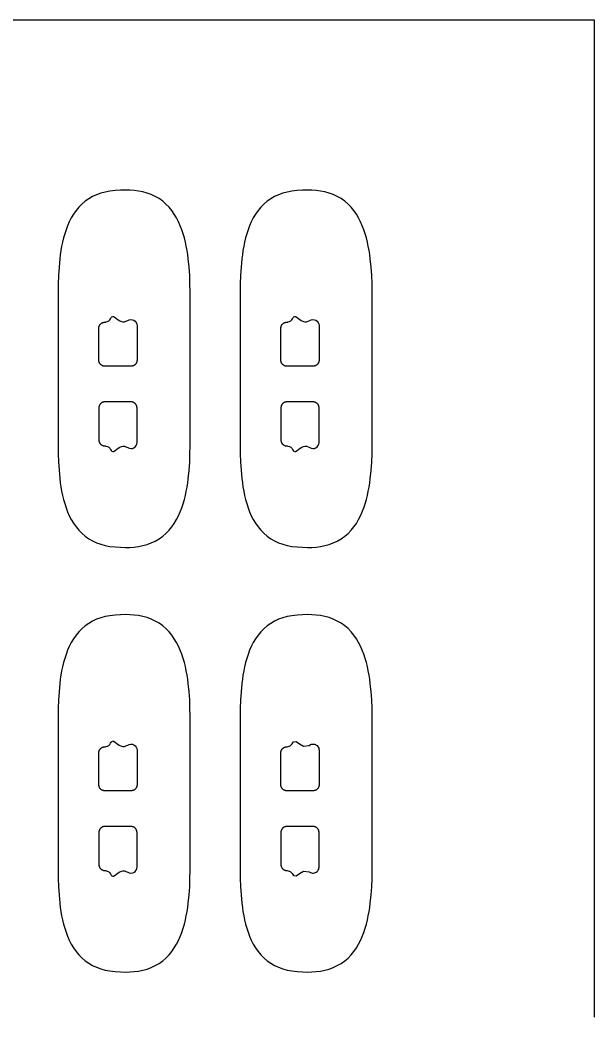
# Model space of a CAD drawing. Header units: millimetres. Extents: x -106 to 105, y 0 to 164.
# Drawn here: x -55.5 to -8.2, y 82.2 to 164.4 of the extents above; entities that cross this region are included whole.
import ezdxf

# ---------------------------------------------------------------- set-up
doc = ezdxf.new("R2010")
doc.units = ezdxf.units.MM
doc.header["$MEASUREMENT"] = 0
for name, color, linetype in [('Product Cutter 1', 2, 'Continuous'), ('Product Cutter 3', 4, 'Continuous'), ('Trim Cutting 1', 3, 'Continuous')]:
    doc.layers.add(name, color=color, linetype=linetype)

msp = doc.modelspace()

# ---------------------------------------------------------------- linework, layer by layer
at = {"layer": 'Product Cutter 1'}
for points in [[(-41.456, 137.795), (-41.458, 139.845), (-41.459, 141.378), (-41.459, 141.98), (-41.467, 142.653), (-41.492, 143.332), (-41.538, 144.015), (-41.609, 144.702), (-41.656, 145.047), (-41.71, 145.391), (-41.774, 145.736), (-41.848, 146.079), (-41.933, 146.421), (-42.03, 146.761), (-42.142, 147.098), (-42.269, 147.43), (-42.413, 147.757), (-42.576, 148.075), (-42.759, 148.383), (-42.965, 148.677), (-43.193, 148.956), (-43.445, 149.215), (-43.718, 149.451), (-44.013, 149.661), (-44.326, 149.842), (-44.656, 149.995), (-44.997, 150.119), (-45.348, 150.217), (-45.705, 150.288), (-46.066, 150.335), (-46.429, 150.362), (-46.794, 150.369), (-47.194, 150.358), (-47.637, 150.329), (-48.077, 150.278), (-48.469, 150.204), (-48.82, 150.105), (-49.161, 149.98), (-49.49, 149.827), (-49.804, 149.646), (-50.099, 149.437), (-50.374, 149.203), (-50.627, 148.946), (-50.858, 148.67), (-51.065, 148.377), (-51.249, 148.07), (-51.413, 147.752), (-51.557, 147.425), (-51.683, 147.093), (-51.794, 146.756), (-51.889, 146.416), (-51.972, 146.074), (-52.043, 145.73), (-52.103, 145.385), (-52.154, 145.04), (-52.196, 144.695), (-52.26, 144.008), (-52.299, 143.325), (-52.319, 142.646), (-52.325, 141.973), (-52.324, 141.373), (-52.323, 139.844), (-52.322, 137.796), (-52.32, 135.638), (-52.322, 133.479), (-52.323, 131.431), (-52.324, 129.902), (-52.325, 129.302), (-52.319, 128.629), (-52.299, 127.95), (-52.26, 127.267), (-52.196, 126.58), (-52.154, 126.235), (-52.103, 125.89), (-52.043, 125.545), (-51.972, 125.201), (-51.889, 124.859), (-51.794, 124.519), (-51.683, 124.182), (-51.557, 123.85), (-51.413, 123.523), (-51.249, 123.205), (-51.065, 122.898), (-50.858, 122.606), (-50.627, 122.329), (-50.374, 122.072), (-50.099, 121.838), (-49.804, 121.629), (-49.49, 121.448), (-49.161, 121.296), (-48.82, 121.17), (-48.469, 121.071), (-48.077, 120.997), (-47.637, 120.947), (-47.194, 120.917), (-46.794, 120.906), (-46.429, 120.914), (-46.066, 120.94), (-45.705, 120.987), (-45.348, 121.059), (-44.997, 121.156), (-44.656, 121.281), (-44.326, 121.433), (-44.013, 121.615), (-43.718, 121.825), (-43.445, 122.061), (-43.193, 122.319), (-42.965, 122.598), (-42.759, 122.892), (-42.576, 123.2), (-42.413, 123.519), (-42.269, 123.845), (-42.142, 124.177), (-42.03, 124.514), (-41.933, 124.854), (-41.848, 125.196), (-41.774, 125.54), (-41.71, 125.884), (-41.656, 126.228), (-41.609, 126.573), (-41.538, 127.26), (-41.492, 127.943), (-41.467, 128.622), (-41.459, 129.295), (-41.459, 129.898), (-41.458, 131.43), (-41.456, 133.481), (-41.455, 135.638)], [(-26.456, 137.795), (-26.458, 139.845), (-26.459, 141.378), (-26.459, 141.98), (-26.467, 142.653), (-26.492, 143.332), (-26.538, 144.015), (-26.609, 144.702), (-26.656, 145.047), (-26.71, 145.391), (-26.774, 145.736), (-26.848, 146.079), (-26.933, 146.421), (-27.03, 146.761), (-27.142, 147.098), (-27.269, 147.43), (-27.413, 147.757), (-27.576, 148.075), (-27.759, 148.383), (-27.965, 148.677), (-28.193, 148.956), (-28.445, 149.215), (-28.718, 149.451), (-29.013, 149.661), (-29.326, 149.842), (-29.656, 149.995), (-29.997, 150.119), (-30.348, 150.217), (-30.705, 150.288), (-31.066, 150.335), (-31.429, 150.362), (-31.794, 150.369), (-32.194, 150.358), (-32.637, 150.329), (-33.077, 150.278), (-33.469, 150.204), (-33.82, 150.105), (-34.161, 149.98), (-34.49, 149.827), (-34.804, 149.646), (-35.099, 149.437), (-35.374, 149.203), (-35.627, 148.946), (-35.858, 148.67), (-36.065, 148.377), (-36.249, 148.07), (-36.413, 147.752), (-36.557, 147.425), (-36.683, 147.093), (-36.794, 146.756), (-36.889, 146.416), (-36.972, 146.074), (-37.043, 145.73), (-37.103, 145.385), (-37.154, 145.04), (-37.196, 144.695), (-37.26, 144.008), (-37.299, 143.325), (-37.319, 142.646), (-37.325, 141.973), (-37.324, 141.373), (-37.323, 139.844), (-37.322, 137.796), (-37.32, 135.638), (-37.322, 133.479), (-37.323, 131.431), (-37.324, 129.902), (-37.325, 129.302), (-37.319, 128.629), (-37.299, 127.95), (-37.26, 127.267), (-37.196, 126.58), (-37.154, 126.235), (-37.103, 125.89), (-37.043, 125.545), (-36.972, 125.201), (-36.889, 124.859), (-36.794, 124.519), (-36.683, 124.182), (-36.557, 123.85), (-36.413, 123.523), (-36.249, 123.205), (-36.065, 122.898), (-35.858, 122.606), (-35.627, 122.329), (-35.374, 122.072), (-35.099, 121.838), (-34.804, 121.629), (-34.49, 121.448), (-34.161, 121.296), (-33.82, 121.17), (-33.469, 121.071), (-33.077, 120.997), (-32.637, 120.947), (-32.194, 120.917), (-31.794, 120.906), (-31.429, 120.914), (-31.066, 120.94), (-30.705, 120.987), (-30.348, 121.059), (-29.997, 121.156), (-29.656, 121.281), (-29.326, 121.433), (-29.013, 121.615), (-28.718, 121.825), (-28.445, 122.061), (-28.193, 122.319), (-27.965, 122.598), (-27.759, 122.892), (-27.576, 123.2), (-27.413, 123.519), (-27.269, 123.845), (-27.142, 124.177), (-27.03, 124.514), (-26.933, 124.854), (-26.848, 125.196), (-26.774, 125.54), (-26.71, 125.884), (-26.656, 126.228), (-26.609, 126.573), (-26.538, 127.26), (-26.492, 127.943), (-26.467, 128.622), (-26.459, 129.295), (-26.459, 129.898), (-26.458, 131.43), (-26.456, 133.481), (-26.455, 135.638)], [(-41.456, 102.795), (-41.458, 104.845), (-41.459, 106.378), (-41.459, 106.98), (-41.467, 107.653), (-41.492, 108.332), (-41.538, 109.015), (-41.609, 109.702), (-41.656, 110.047), (-41.71, 110.391), (-41.774, 110.736), (-41.848, 111.079), (-41.933, 111.421), (-42.03, 111.761), (-42.142, 112.098), (-42.269, 112.43), (-42.413, 112.757), (-42.576, 113.075), (-42.759, 113.383), (-42.965, 113.677), (-43.193, 113.956), (-43.445, 114.215), (-43.718, 114.451), (-44.013, 114.661), (-44.326, 114.842), (-44.656, 114.995), (-44.997, 115.119), (-45.348, 115.217), (-45.705, 115.288), (-46.066, 115.335), (-46.429, 115.362), (-46.794, 115.369), (-47.194, 115.358), (-47.637, 115.329), (-48.077, 115.278), (-48.469, 115.204), (-48.82, 115.105), (-49.161, 114.98), (-49.49, 114.827), (-49.804, 114.646), (-50.099, 114.437), (-50.374, 114.203), (-50.627, 113.946), (-50.858, 113.67), (-51.065, 113.377), (-51.249, 113.07), (-51.413, 112.752), (-51.557, 112.425), (-51.683, 112.093), (-51.794, 111.756), (-51.889, 111.416), (-51.972, 111.074), (-52.043, 110.73), (-52.103, 110.385), (-52.154, 110.04), (-52.196, 109.695), (-52.26, 109.008), (-52.299, 108.325), (-52.319, 107.646), (-52.325, 106.973), (-52.324, 106.373), (-52.323, 104.844), (-52.322, 102.796), (-52.32, 100.638), (-52.322, 98.479), (-52.323, 96.431), (-52.324, 94.902), (-52.325, 94.302), (-52.319, 93.629), (-52.299, 92.95), (-52.26, 92.267), (-52.196, 91.58), (-52.154, 91.235), (-52.103, 90.89), (-52.043, 90.545), (-51.972, 90.201), (-51.889, 89.859), (-51.794, 89.519), (-51.683, 89.182), (-51.557, 88.85), (-51.413, 88.523), (-51.249, 88.205), (-51.065, 87.898), (-50.858, 87.606), (-50.627, 87.329), (-50.374, 87.072), (-50.099, 86.838), (-49.804, 86.629), (-49.49, 86.448), (-49.161, 86.296), (-48.82, 86.17), (-48.469, 86.071), (-48.077, 85.997), (-47.637, 85.947), (-47.194, 85.917), (-46.794, 85.906), (-46.429, 85.914), (-46.066, 85.94), (-45.705, 85.987), (-45.348, 86.059), (-44.997, 86.156), (-44.656, 86.281), (-44.326, 86.433), (-44.013, 86.615), (-43.718, 86.825), (-43.445, 87.061), (-43.193, 87.319), (-42.965, 87.598), (-42.759, 87.892), (-42.576, 88.2), (-42.413, 88.519), (-42.269, 88.845), (-42.142, 89.177), (-42.03, 89.514), (-41.933, 89.854), (-41.848, 90.196), (-41.774, 90.54), (-41.71, 90.884), (-41.656, 91.228), (-41.609, 91.573), (-41.538, 92.26), (-41.492, 92.943), (-41.467, 93.622), (-41.459, 94.295), (-41.459, 94.898), (-41.458, 96.43), (-41.456, 98.481), (-41.455, 100.638)], [(-26.456, 102.795), (-26.458, 104.845), (-26.459, 106.378), (-26.459, 106.98), (-26.467, 107.653), (-26.492, 108.332), (-26.538, 109.015), (-26.609, 109.702), (-26.656, 110.047), (-26.71, 110.391), (-26.774, 110.736), (-26.848, 111.079), (-26.933, 111.421), (-27.03, 111.761), (-27.142, 112.098), (-27.269, 112.43), (-27.413, 112.757), (-27.576, 113.075), (-27.759, 113.383), (-27.965, 113.677), (-28.193, 113.956), (-28.445, 114.215), (-28.718, 114.451), (-29.013, 114.661), (-29.326, 114.842), (-29.656, 114.995), (-29.997, 115.119), (-30.348, 115.217), (-30.705, 115.288), (-31.066, 115.335), (-31.429, 115.362), (-31.794, 115.369), (-32.194, 115.358), (-32.637, 115.329), (-33.077, 115.278), (-33.469, 115.204), (-33.82, 115.105), (-34.161, 114.98), (-34.49, 114.827), (-34.804, 114.646), (-35.099, 114.437), (-35.374, 114.203), (-35.627, 113.946), (-35.858, 113.67), (-36.065, 113.377), (-36.249, 113.07), (-36.413, 112.752), (-36.557, 112.425), (-36.683, 112.093), (-36.794, 111.756), (-36.889, 111.416), (-36.972, 111.074), (-37.043, 110.73), (-37.103, 110.385), (-37.154, 110.04), (-37.196, 109.695), (-37.26, 109.008), (-37.299, 108.325), (-37.319, 107.646), (-37.325, 106.973), (-37.324, 106.373), (-37.323, 104.844), (-37.322, 102.796), (-37.32, 100.638), (-37.322, 98.479), (-37.323, 96.431), (-37.324, 94.902), (-37.325, 94.302), (-37.319, 93.629), (-37.299, 92.95), (-37.26, 92.267), (-37.196, 91.58), (-37.154, 91.235), (-37.103, 90.89), (-37.043, 90.545), (-36.972, 90.201), (-36.889, 89.859), (-36.794, 89.519), (-36.683, 89.182), (-36.557, 88.85), (-36.413, 88.523), (-36.249, 88.205), (-36.065, 87.898), (-35.858, 87.606), (-35.627, 87.329), (-35.374, 87.072), (-35.099, 86.838), (-34.804, 86.629), (-34.49, 86.448), (-34.161, 86.296), (-33.82, 86.17), (-33.469, 86.071), (-33.077, 85.997), (-32.637, 85.947), (-32.194, 85.917), (-31.794, 85.906), (-31.429, 85.914), (-31.066, 85.94), (-30.705, 85.987), (-30.348, 86.059), (-29.997, 86.156), (-29.656, 86.281), (-29.326, 86.433), (-29.013, 86.615), (-28.718, 86.825), (-28.445, 87.061), (-28.193, 87.319), (-27.965, 87.598), (-27.759, 87.892), (-27.576, 88.2), (-27.413, 88.519), (-27.269, 88.845), (-27.142, 89.177), (-27.03, 89.514), (-26.933, 89.854), (-26.848, 90.196), (-26.774, 90.54), (-26.71, 90.884), (-26.656, 91.228), (-26.609, 91.573), (-26.538, 92.26), (-26.492, 92.943), (-26.467, 93.622), (-26.459, 94.295), (-26.459, 94.898), (-26.458, 96.43), (-26.456, 98.481), (-26.455, 100.638)]]:
    msp.add_lwpolyline(points, close=True, dxfattribs=at)
at = {"layer": 'Product Cutter 3'}
for points in [[(-45.833, 136.321), (-45.834, 136.307), (-45.835, 136.293), (-45.836, 136.278), (-45.838, 136.264), (-45.84, 136.25), (-45.843, 136.236), (-45.846, 136.222), (-45.85, 136.208), (-45.853, 136.195), (-45.858, 136.181), (-45.863, 136.168), (-45.871, 136.145), (-45.881, 136.123), (-45.892, 136.102), (-45.904, 136.081), (-45.917, 136.061), (-45.931, 136.042), (-45.946, 136.023), (-45.962, 136.005), (-45.98, 135.987), (-45.999, 135.969), (-46.018, 135.953), (-46.039, 135.937), (-46.06, 135.923), (-46.081, 135.91), (-46.104, 135.898), (-46.127, 135.888), (-46.15, 135.878), (-46.173, 135.87), (-46.197, 135.863), (-46.221, 135.857), (-46.246, 135.854), (-46.27, 135.851), (-46.295, 135.849), (-46.32, 135.847), (-46.659, 135.847), (-47.403, 135.846), (-48.148, 135.846), (-48.487, 135.846), (-48.503, 135.847), (-48.52, 135.848), (-48.536, 135.849), (-48.553, 135.851), (-48.569, 135.853), (-48.585, 135.856), (-48.601, 135.859), (-48.617, 135.864), (-48.633, 135.868), (-48.648, 135.873), (-48.664, 135.879), (-48.679, 135.886), (-48.702, 135.896), (-48.724, 135.908), (-48.746, 135.921), (-48.767, 135.935), (-48.787, 135.95), (-48.807, 135.966), (-48.825, 135.983), (-48.843, 136.001), (-48.859, 136.019), (-48.874, 136.038), (-48.888, 136.057), (-48.901, 136.077), (-48.914, 136.098), (-48.925, 136.119), (-48.935, 136.141), (-48.944, 136.163), (-48.951, 136.184), (-48.957, 136.205), (-48.963, 136.226), (-48.967, 136.247), (-48.97, 136.268), (-48.972, 136.29), (-48.973, 136.312), (-48.974, 136.334), (-48.975, 136.748), (-48.975, 137.659), (-48.976, 138.57), (-48.976, 138.984), (-48.976, 138.999), (-48.975, 139.013), (-48.974, 139.028), (-48.973, 139.042), (-48.971, 139.057), (-48.969, 139.071), (-48.966, 139.085), (-48.963, 139.099), (-48.959, 139.113), (-48.955, 139.127), (-48.95, 139.141), (-48.946, 139.154), (-48.937, 139.177), (-48.927, 139.198), (-48.916, 139.22), (-48.904, 139.241), (-48.89, 139.26), (-48.876, 139.28), (-48.861, 139.298), (-48.845, 139.316), (-48.828, 139.335), (-48.809, 139.352), (-48.789, 139.368), (-48.769, 139.383), (-48.748, 139.397), (-48.727, 139.41), (-48.704, 139.422), (-48.681, 139.432), (-48.659, 139.442), (-48.635, 139.45), (-48.612, 139.457), (-48.588, 139.462), (-48.563, 139.466), (-48.539, 139.469), (-48.514, 139.47), (-48.489, 139.472), (-48.48, 139.474), (-48.454, 139.479), (-48.415, 139.487), (-48.368, 139.496), (-48.262, 139.53), (-48.164, 139.588), (-48.081, 139.668), (-48.02, 139.761), (-47.96, 139.858), (-47.899, 139.916), (-47.838, 139.941), (-47.775, 139.936), (-47.64, 139.864), (-47.489, 139.742), (-47.315, 139.613), (-47.113, 139.521), (-46.999, 139.502), (-46.875, 139.508), (-46.742, 139.545), (-46.597, 139.618), (-46.478, 139.672), (-46.345, 139.693), (-46.211, 139.678), (-46.091, 139.63), (-45.986, 139.552), (-45.903, 139.446), (-45.851, 139.322), (-45.834, 139.193), (-45.834, 138.235), (-45.833, 137.309), (-45.833, 136.612), (-45.833, 136.336)], [(-30.833, 136.321), (-30.834, 136.307), (-30.835, 136.293), (-30.836, 136.278), (-30.838, 136.264), (-30.84, 136.25), (-30.843, 136.236), (-30.846, 136.222), (-30.85, 136.208), (-30.853, 136.195), (-30.858, 136.181), (-30.863, 136.168), (-30.871, 136.145), (-30.881, 136.123), (-30.892, 136.102), (-30.904, 136.081), (-30.917, 136.061), (-30.931, 136.042), (-30.946, 136.023), (-30.962, 136.005), (-30.98, 135.987), (-30.999, 135.969), (-31.018, 135.953), (-31.039, 135.937), (-31.06, 135.923), (-31.081, 135.91), (-31.104, 135.898), (-31.127, 135.888), (-31.15, 135.878), (-31.173, 135.87), (-31.197, 135.863), (-31.221, 135.857), (-31.246, 135.854), (-31.27, 135.851), (-31.295, 135.849), (-31.32, 135.847), (-31.659, 135.847), (-32.403, 135.846), (-33.148, 135.846), (-33.487, 135.846), (-33.503, 135.847), (-33.52, 135.848), (-33.536, 135.849), (-33.553, 135.851), (-33.569, 135.853), (-33.585, 135.856), (-33.601, 135.859), (-33.617, 135.864), (-33.633, 135.868), (-33.648, 135.873), (-33.664, 135.879), (-33.679, 135.886), (-33.702, 135.896), (-33.724, 135.908), (-33.746, 135.921), (-33.767, 135.935), (-33.787, 135.95), (-33.807, 135.966), (-33.825, 135.983), (-33.843, 136.001), (-33.859, 136.019), (-33.874, 136.038), (-33.888, 136.057), (-33.901, 136.077), (-33.914, 136.098), (-33.925, 136.119), (-33.935, 136.141), (-33.944, 136.163), (-33.951, 136.184), (-33.957, 136.205), (-33.963, 136.226), (-33.967, 136.247), (-33.97, 136.268), (-33.972, 136.29), (-33.973, 136.312), (-33.974, 136.334), (-33.975, 136.748), (-33.975, 137.659), (-33.976, 138.57), (-33.976, 138.984), (-33.976, 138.999), (-33.975, 139.013), (-33.974, 139.028), (-33.973, 139.042), (-33.971, 139.057), (-33.969, 139.071), (-33.966, 139.085), (-33.963, 139.099), (-33.959, 139.113), (-33.955, 139.127), (-33.95, 139.141), (-33.946, 139.154), (-33.937, 139.177), (-33.927, 139.198), (-33.916, 139.22), (-33.904, 139.241), (-33.89, 139.26), (-33.876, 139.28), (-33.861, 139.298), (-33.845, 139.316), (-33.828, 139.335), (-33.809, 139.352), (-33.789, 139.368), (-33.769, 139.383), (-33.748, 139.397), (-33.727, 139.41), (-33.704, 139.422), (-33.681, 139.432), (-33.659, 139.442), (-33.635, 139.45), (-33.612, 139.457), (-33.588, 139.462), (-33.563, 139.466), (-33.539, 139.469), (-33.514, 139.47), (-33.489, 139.472), (-33.48, 139.474), (-33.454, 139.479), (-33.415, 139.487), (-33.368, 139.496), (-33.262, 139.53), (-33.164, 139.588), (-33.081, 139.668), (-33.02, 139.761), (-32.96, 139.858), (-32.899, 139.916), (-32.838, 139.941), (-32.775, 139.936), (-32.64, 139.864), (-32.489, 139.742), (-32.315, 139.613), (-32.113, 139.521), (-31.999, 139.502), (-31.875, 139.508), (-31.742, 139.545), (-31.597, 139.618), (-31.478, 139.672), (-31.345, 139.693), (-31.211, 139.678), (-31.091, 139.63), (-30.986, 139.552), (-30.903, 139.446), (-30.851, 139.322), (-30.834, 139.193), (-30.834, 138.235), (-30.833, 137.309), (-30.833, 136.612), (-30.833, 136.336)], [(-45.833, 132.429), (-45.834, 132.443), (-45.835, 132.457), (-45.836, 132.471), (-45.838, 132.486), (-45.84, 132.5), (-45.843, 132.514), (-45.846, 132.528), (-45.85, 132.541), (-45.853, 132.555), (-45.858, 132.569), (-45.863, 132.582), (-45.871, 132.604), (-45.881, 132.626), (-45.892, 132.648), (-45.904, 132.668), (-45.917, 132.689), (-45.931, 132.708), (-45.946, 132.727), (-45.962, 132.745), (-45.98, 132.763), (-45.999, 132.78), (-46.018, 132.797), (-46.039, 132.812), (-46.06, 132.826), (-46.081, 132.839), (-46.104, 132.851), (-46.127, 132.862), (-46.15, 132.872), (-46.173, 132.88), (-46.197, 132.887), (-46.221, 132.892), (-46.246, 132.896), (-46.27, 132.899), (-46.295, 132.901), (-46.32, 132.903), (-46.659, 132.903), (-47.403, 132.903), (-48.148, 132.904), (-48.487, 132.904), (-48.503, 132.903), (-48.52, 132.902), (-48.536, 132.901), (-48.553, 132.899), (-48.569, 132.897), (-48.585, 132.894), (-48.601, 132.89), (-48.617, 132.886), (-48.633, 132.882), (-48.648, 132.876), (-48.664, 132.87), (-48.679, 132.864), (-48.702, 132.854), (-48.724, 132.842), (-48.746, 132.829), (-48.767, 132.815), (-48.787, 132.8), (-48.807, 132.784), (-48.825, 132.767), (-48.843, 132.749), (-48.859, 132.731), (-48.874, 132.712), (-48.888, 132.693), (-48.901, 132.672), (-48.914, 132.652), (-48.925, 132.631), (-48.935, 132.609), (-48.944, 132.586), (-48.951, 132.566), (-48.957, 132.545), (-48.963, 132.524), (-48.967, 132.503), (-48.97, 132.482), (-48.972, 132.46), (-48.973, 132.438), (-48.974, 132.416), (-48.975, 132.002), (-48.975, 131.091), (-48.976, 130.18), (-48.976, 129.766), (-48.976, 129.751), (-48.975, 129.737), (-48.974, 129.722), (-48.973, 129.708), (-48.971, 129.693), (-48.969, 129.679), (-48.966, 129.665), (-48.963, 129.65), (-48.959, 129.637), (-48.955, 129.623), (-48.95, 129.609), (-48.946, 129.595), (-48.937, 129.573), (-48.927, 129.552), (-48.916, 129.53), (-48.904, 129.509), (-48.89, 129.489), (-48.876, 129.47), (-48.861, 129.451), (-48.845, 129.433), (-48.828, 129.415), (-48.809, 129.398), (-48.789, 129.382), (-48.769, 129.367), (-48.748, 129.353), (-48.727, 129.34), (-48.704, 129.328), (-48.681, 129.318), (-48.659, 129.308), (-48.635, 129.3), (-48.612, 129.293), (-48.588, 129.287), (-48.563, 129.284), (-48.539, 129.281), (-48.514, 129.279), (-48.489, 129.278), (-48.48, 129.276), (-48.454, 129.271), (-48.415, 129.263), (-48.368, 129.254), (-48.262, 129.22), (-48.164, 129.161), (-48.081, 129.082), (-48.02, 128.989), (-47.96, 128.892), (-47.899, 128.833), (-47.838, 128.809), (-47.775, 128.813), (-47.64, 128.886), (-47.489, 129.008), (-47.315, 129.137), (-47.113, 129.229), (-46.999, 129.248), (-46.875, 129.242), (-46.742, 129.205), (-46.597, 129.131), (-46.478, 129.078), (-46.345, 129.057), (-46.211, 129.072), (-46.091, 129.12), (-45.986, 129.198), (-45.903, 129.304), (-45.851, 129.428), (-45.834, 129.557), (-45.834, 130.515), (-45.833, 131.44), (-45.833, 132.138), (-45.833, 132.414)], [(-30.833, 132.429), (-30.834, 132.443), (-30.835, 132.457), (-30.836, 132.471), (-30.838, 132.486), (-30.84, 132.5), (-30.843, 132.514), (-30.846, 132.528), (-30.85, 132.541), (-30.853, 132.555), (-30.858, 132.569), (-30.863, 132.582), (-30.871, 132.604), (-30.881, 132.626), (-30.892, 132.648), (-30.904, 132.668), (-30.917, 132.689), (-30.931, 132.708), (-30.946, 132.727), (-30.962, 132.745), (-30.98, 132.763), (-30.999, 132.78), (-31.018, 132.797), (-31.039, 132.812), (-31.06, 132.826), (-31.081, 132.839), (-31.104, 132.851), (-31.127, 132.862), (-31.15, 132.872), (-31.173, 132.88), (-31.197, 132.887), (-31.221, 132.892), (-31.246, 132.896), (-31.27, 132.899), (-31.295, 132.901), (-31.32, 132.903), (-31.659, 132.903), (-32.403, 132.903), (-33.148, 132.904), (-33.487, 132.904), (-33.503, 132.903), (-33.52, 132.902), (-33.536, 132.901), (-33.553, 132.899), (-33.569, 132.897), (-33.585, 132.894), (-33.601, 132.89), (-33.617, 132.886), (-33.633, 132.882), (-33.648, 132.876), (-33.664, 132.87), (-33.679, 132.864), (-33.702, 132.854), (-33.724, 132.842), (-33.746, 132.829), (-33.767, 132.815), (-33.787, 132.8), (-33.807, 132.784), (-33.825, 132.767), (-33.843, 132.749), (-33.859, 132.731), (-33.874, 132.712), (-33.888, 132.693), (-33.901, 132.672), (-33.914, 132.652), (-33.925, 132.631), (-33.935, 132.609), (-33.944, 132.586), (-33.951, 132.566), (-33.957, 132.545), (-33.963, 132.524), (-33.967, 132.503), (-33.97, 132.482), (-33.972, 132.46), (-33.973, 132.438), (-33.974, 132.416), (-33.975, 132.002), (-33.975, 131.091), (-33.976, 130.18), (-33.976, 129.766), (-33.976, 129.751), (-33.975, 129.737), (-33.974, 129.722), (-33.973, 129.708), (-33.971, 129.693), (-33.969, 129.679), (-33.966, 129.665), (-33.963, 129.65), (-33.959, 129.637), (-33.955, 129.623), (-33.95, 129.609), (-33.946, 129.595), (-33.937, 129.573), (-33.927, 129.552), (-33.916, 129.53), (-33.904, 129.509), (-33.89, 129.489), (-33.876, 129.47), (-33.861, 129.451), (-33.845, 129.433), (-33.828, 129.415), (-33.809, 129.398), (-33.789, 129.382), (-33.769, 129.367), (-33.748, 129.353), (-33.727, 129.34), (-33.704, 129.328), (-33.681, 129.318), (-33.659, 129.308), (-33.635, 129.3), (-33.612, 129.293), (-33.588, 129.287), (-33.563, 129.284), (-33.539, 129.281), (-33.514, 129.279), (-33.489, 129.278), (-33.48, 129.276), (-33.454, 129.271), (-33.415, 129.263), (-33.368, 129.254), (-33.262, 129.22), (-33.164, 129.161), (-33.081, 129.082), (-33.02, 128.989), (-32.96, 128.892), (-32.899, 128.833), (-32.838, 128.809), (-32.775, 128.813), (-32.64, 128.886), (-32.489, 129.008), (-32.315, 129.137), (-32.113, 129.229), (-31.999, 129.248), (-31.875, 129.242), (-31.742, 129.205), (-31.597, 129.131), (-31.478, 129.078), (-31.345, 129.057), (-31.211, 129.072), (-31.091, 129.12), (-30.986, 129.198), (-30.903, 129.304), (-30.851, 129.428), (-30.834, 129.557), (-30.834, 130.515), (-30.833, 131.44), (-30.833, 132.138), (-30.833, 132.414)], [(-45.833, 101.321), (-45.834, 101.307), (-45.835, 101.293), (-45.836, 101.278), (-45.838, 101.264), (-45.84, 101.25), (-45.843, 101.236), (-45.846, 101.222), (-45.85, 101.208), (-45.853, 101.195), (-45.858, 101.181), (-45.863, 101.168), (-45.871, 101.145), (-45.881, 101.123), (-45.892, 101.102), (-45.904, 101.081), (-45.917, 101.061), (-45.931, 101.042), (-45.946, 101.023), (-45.962, 101.005), (-45.98, 100.987), (-45.999, 100.969), (-46.018, 100.953), (-46.039, 100.937), (-46.06, 100.923), (-46.081, 100.91), (-46.104, 100.898), (-46.127, 100.888), (-46.15, 100.878), (-46.173, 100.87), (-46.197, 100.863), (-46.221, 100.857), (-46.246, 100.854), (-46.27, 100.851), (-46.295, 100.849), (-46.32, 100.847), (-46.659, 100.847), (-47.403, 100.846), (-48.148, 100.846), (-48.487, 100.846), (-48.503, 100.847), (-48.52, 100.848), (-48.536, 100.849), (-48.553, 100.851), (-48.569, 100.853), (-48.585, 100.856), (-48.601, 100.859), (-48.617, 100.864), (-48.633, 100.868), (-48.648, 100.873), (-48.664, 100.879), (-48.679, 100.886), (-48.702, 100.896), (-48.724, 100.908), (-48.746, 100.921), (-48.767, 100.935), (-48.787, 100.95), (-48.807, 100.966), (-48.825, 100.983), (-48.843, 101.001), (-48.859, 101.019), (-48.874, 101.038), (-48.888, 101.057), (-48.901, 101.077), (-48.914, 101.098), (-48.925, 101.119), (-48.935, 101.141), (-48.944, 101.163), (-48.951, 101.184), (-48.957, 101.205), (-48.963, 101.226), (-48.967, 101.247), (-48.97, 101.268), (-48.972, 101.29), (-48.973, 101.312), (-48.974, 101.334), (-48.975, 101.748), (-48.975, 102.659), (-48.976, 103.57), (-48.976, 103.984), (-48.976, 103.999), (-48.975, 104.013), (-48.974, 104.028), (-48.973, 104.042), (-48.971, 104.057), (-48.969, 104.071), (-48.966, 104.085), (-48.963, 104.099), (-48.959, 104.113), (-48.955, 104.127), (-48.95, 104.141), (-48.946, 104.154), (-48.937, 104.177), (-48.927, 104.198), (-48.916, 104.22), (-48.904, 104.241), (-48.89, 104.26), (-48.876, 104.28), (-48.861, 104.298), (-48.845, 104.316), (-48.828, 104.335), (-48.809, 104.352), (-48.789, 104.368), (-48.769, 104.383), (-48.748, 104.397), (-48.727, 104.41), (-48.704, 104.422), (-48.681, 104.432), (-48.659, 104.442), (-48.635, 104.45), (-48.612, 104.457), (-48.588, 104.462), (-48.563, 104.466), (-48.539, 104.469), (-48.514, 104.47), (-48.489, 104.472), (-48.48, 104.474), (-48.454, 104.479), (-48.415, 104.487), (-48.368, 104.496), (-48.262, 104.53), (-48.164, 104.588), (-48.081, 104.668), (-48.02, 104.761), (-47.96, 104.858), (-47.899, 104.916), (-47.838, 104.941), (-47.775, 104.936), (-47.64, 104.864), (-47.489, 104.742), (-47.315, 104.613), (-47.113, 104.521), (-46.999, 104.502), (-46.875, 104.508), (-46.742, 104.545), (-46.597, 104.618), (-46.478, 104.672), (-46.345, 104.693), (-46.211, 104.678), (-46.091, 104.63), (-45.986, 104.552), (-45.903, 104.446), (-45.851, 104.322), (-45.834, 104.193), (-45.834, 103.235), (-45.833, 102.309), (-45.833, 101.612), (-45.833, 101.336)], [(-45.833, 97.429), (-45.834, 97.443), (-45.835, 97.457), (-45.836, 97.471), (-45.838, 97.486), (-45.84, 97.5), (-45.843, 97.514), (-45.846, 97.528), (-45.85, 97.541), (-45.853, 97.555), (-45.858, 97.569), (-45.863, 97.582), (-45.871, 97.604), (-45.881, 97.626), (-45.892, 97.648), (-45.904, 97.668), (-45.917, 97.689), (-45.931, 97.708), (-45.946, 97.727), (-45.962, 97.745), (-45.98, 97.763), (-45.999, 97.78), (-46.018, 97.797), (-46.039, 97.812), (-46.06, 97.826), (-46.081, 97.839), (-46.104, 97.851), (-46.127, 97.862), (-46.15, 97.872), (-46.173, 97.88), (-46.197, 97.887), (-46.221, 97.892), (-46.246, 97.896), (-46.27, 97.899), (-46.295, 97.901), (-46.32, 97.903), (-46.659, 97.903), (-47.403, 97.903), (-48.148, 97.904), (-48.487, 97.904), (-48.503, 97.903), (-48.52, 97.902), (-48.536, 97.901), (-48.553, 97.899), (-48.569, 97.897), (-48.585, 97.894), (-48.601, 97.89), (-48.617, 97.886), (-48.633, 97.882), (-48.648, 97.876), (-48.664, 97.87), (-48.679, 97.864), (-48.702, 97.854), (-48.724, 97.842), (-48.746, 97.829), (-48.767, 97.815), (-48.787, 97.8), (-48.807, 97.784), (-48.825, 97.767), (-48.843, 97.749), (-48.859, 97.731), (-48.874, 97.712), (-48.888, 97.693), (-48.901, 97.672), (-48.914, 97.652), (-48.925, 97.631), (-48.935, 97.609), (-48.944, 97.586), (-48.951, 97.566), (-48.957, 97.545), (-48.963, 97.524), (-48.967, 97.503), (-48.97, 97.482), (-48.972, 97.46), (-48.973, 97.438), (-48.974, 97.416), (-48.975, 97.002), (-48.975, 96.091), (-48.976, 95.18), (-48.976, 94.766), (-48.976, 94.751), (-48.975, 94.737), (-48.974, 94.722), (-48.973, 94.708), (-48.971, 94.693), (-48.969, 94.679), (-48.966, 94.665), (-48.963, 94.65), (-48.959, 94.637), (-48.955, 94.623), (-48.95, 94.609), (-48.946, 94.595), (-48.937, 94.573), (-48.927, 94.552), (-48.916, 94.53), (-48.904, 94.509), (-48.89, 94.489), (-48.876, 94.47), (-48.861, 94.451), (-48.845, 94.433), (-48.828, 94.415), (-48.809, 94.398), (-48.789, 94.382), (-48.769, 94.367), (-48.748, 94.353), (-48.727, 94.34), (-48.704, 94.328), (-48.681, 94.318), (-48.659, 94.308), (-48.635, 94.3), (-48.612, 94.293), (-48.588, 94.287), (-48.563, 94.284), (-48.539, 94.281), (-48.514, 94.279), (-48.489, 94.278), (-48.48, 94.276), (-48.454, 94.271), (-48.415, 94.263), (-48.368, 94.254), (-48.262, 94.22), (-48.164, 94.161), (-48.081, 94.082), (-48.02, 93.989), (-47.96, 93.892), (-47.899, 93.833), (-47.838, 93.809), (-47.775, 93.813), (-47.64, 93.886), (-47.489, 94.008), (-47.315, 94.137), (-47.113, 94.229), (-46.999, 94.248), (-46.875, 94.242), (-46.742, 94.205), (-46.597, 94.131), (-46.478, 94.078), (-46.345, 94.057), (-46.211, 94.072), (-46.091, 94.12), (-45.986, 94.198), (-45.903, 94.304), (-45.851, 94.428), (-45.834, 94.557), (-45.834, 95.515), (-45.833, 96.44), (-45.833, 97.138), (-45.833, 97.414)]]:
    msp.add_lwpolyline(points, close=True, dxfattribs=at)
at = {"layer": 'Product Cutter 3', "ltscale": 10}
for points in [[(-30.833, 101.326), (-30.834, 101.317), (-30.834, 101.307), (-30.835, 101.298), (-30.835, 101.289), (-30.836, 101.28), (-30.837, 101.27), (-30.838, 101.261), (-30.84, 101.252), (-30.842, 101.243), (-30.843, 101.233), (-30.845, 101.224), (-30.848, 101.215), (-30.85, 101.207), (-30.853, 101.198), (-30.855, 101.189), (-30.858, 101.18), (-30.861, 101.171), (-30.866, 101.159), (-30.872, 101.144), (-30.878, 101.13), (-30.885, 101.116), (-30.892, 101.102), (-30.9, 101.088), (-30.908, 101.075), (-30.917, 101.062), (-30.926, 101.049), (-30.935, 101.036), (-30.945, 101.024), (-30.955, 101.012), (-30.966, 101.001), (-30.978, 100.989), (-30.99, 100.977), (-31.002, 100.966), (-31.015, 100.955), (-31.028, 100.945), (-31.042, 100.935), (-31.055, 100.926), (-31.069, 100.917), (-31.084, 100.909), (-31.098, 100.901), (-31.113, 100.894), (-31.128, 100.887), (-31.143, 100.881), (-31.158, 100.875), (-31.174, 100.87), (-31.189, 100.865), (-31.205, 100.861), (-31.221, 100.858), (-31.237, 100.855), (-31.253, 100.853), (-31.269, 100.851), (-31.285, 100.85), (-31.301, 100.848), (-31.317, 100.847), (-31.43, 100.847), (-31.786, 100.847), (-32.282, 100.847), (-32.803, 100.846), (-33.238, 100.846), (-33.472, 100.846), (-33.494, 100.846), (-33.505, 100.847), (-33.516, 100.847), (-33.527, 100.848), (-33.537, 100.849), (-33.548, 100.85), (-33.559, 100.851), (-33.569, 100.853), (-33.58, 100.855), (-33.59, 100.857), (-33.601, 100.859), (-33.611, 100.862), (-33.622, 100.865), (-33.632, 100.868), (-33.642, 100.871), (-33.652, 100.875), (-33.662, 100.879), (-33.672, 100.883), (-33.684, 100.888), (-33.699, 100.895), (-33.714, 100.902), (-33.728, 100.91), (-33.742, 100.918), (-33.756, 100.927), (-33.77, 100.936), (-33.783, 100.946), (-33.796, 100.957), (-33.808, 100.967), (-33.82, 100.978), (-33.832, 100.99), (-33.844, 101.001), (-33.854, 101.013), (-33.864, 101.025), (-33.874, 101.037), (-33.883, 101.05), (-33.892, 101.063), (-33.901, 101.076), (-33.909, 101.09), (-33.917, 101.103), (-33.924, 101.117), (-33.931, 101.131), (-33.937, 101.146), (-33.943, 101.16), (-33.948, 101.174), (-33.952, 101.187), (-33.956, 101.201), (-33.96, 101.215), (-33.963, 101.228), (-33.966, 101.242), (-33.968, 101.256), (-33.97, 101.27), (-33.972, 101.284), (-33.973, 101.299), (-33.973, 101.313), (-33.974, 101.327), (-33.975, 101.392), (-33.975, 101.752), (-33.975, 102.322), (-33.976, 102.965), (-33.976, 103.542), (-33.976, 103.916), (-33.976, 103.988), (-33.976, 103.998), (-33.975, 104.007), (-33.975, 104.016), (-33.974, 104.026), (-33.973, 104.035), (-33.972, 104.045), (-33.971, 104.054), (-33.97, 104.063), (-33.968, 104.073), (-33.967, 104.082), (-33.965, 104.091), (-33.962, 104.101), (-33.96, 104.11), (-33.957, 104.119), (-33.955, 104.128), (-33.952, 104.137), (-33.949, 104.146), (-33.945, 104.155), (-33.94, 104.169), (-33.934, 104.184), (-33.927, 104.198), (-33.92, 104.212), (-33.912, 104.226), (-33.904, 104.239), (-33.896, 104.252), (-33.887, 104.265), (-33.878, 104.278), (-33.868, 104.29), (-33.858, 104.302), (-33.848, 104.314), (-33.837, 104.326), (-33.825, 104.337), (-33.813, 104.349), (-33.8, 104.359), (-33.787, 104.37), (-33.774, 104.38), (-33.761, 104.389), (-33.747, 104.398), (-33.733, 104.407), (-33.718, 104.414), (-33.704, 104.422), (-33.689, 104.429), (-33.674, 104.435), (-33.659, 104.441), (-33.644, 104.447), (-33.628, 104.452), (-33.613, 104.457), (-33.597, 104.46), (-33.582, 104.463), (-33.566, 104.466), (-33.55, 104.468), (-33.534, 104.469), (-33.517, 104.47), (-33.501, 104.471), (-33.487, 104.472), (-33.448, 104.48), (-33.372, 104.495), (-33.295, 104.517), (-33.22, 104.551), (-33.152, 104.598), (-33.092, 104.655), (-33.043, 104.72), (-32.933, 104.888), (-32.711, 104.91), (-32.447, 104.707), (-32.107, 104.519), (-31.658, 104.583), (-31.535, 104.651), (-31.458, 104.677), (-31.376, 104.691), (-31.293, 104.691), (-31.211, 104.678), (-31.135, 104.651), (-31.065, 104.615), (-31.001, 104.566), (-30.945, 104.506), (-30.898, 104.437), (-30.863, 104.362), (-30.842, 104.283), (-30.834, 104.203), (-30.834, 103.335), (-30.833, 102.368), (-30.833, 101.63), (-30.833, 101.336)], [(-30.833, 97.424), (-30.834, 97.433), (-30.834, 97.442), (-30.835, 97.452), (-30.835, 97.461), (-30.836, 97.47), (-30.837, 97.479), (-30.838, 97.489), (-30.84, 97.498), (-30.842, 97.507), (-30.843, 97.516), (-30.845, 97.525), (-30.848, 97.534), (-30.85, 97.543), (-30.853, 97.552), (-30.855, 97.561), (-30.858, 97.57), (-30.861, 97.579), (-30.866, 97.591), (-30.872, 97.606), (-30.878, 97.62), (-30.885, 97.634), (-30.892, 97.648), (-30.9, 97.661), (-30.908, 97.675), (-30.917, 97.688), (-30.926, 97.701), (-30.935, 97.713), (-30.945, 97.726), (-30.955, 97.737), (-30.966, 97.749), (-30.978, 97.761), (-30.99, 97.772), (-31.002, 97.784), (-31.015, 97.794), (-31.028, 97.805), (-31.042, 97.814), (-31.055, 97.824), (-31.069, 97.832), (-31.084, 97.841), (-31.098, 97.849), (-31.113, 97.856), (-31.128, 97.863), (-31.143, 97.869), (-31.158, 97.875), (-31.174, 97.88), (-31.189, 97.885), (-31.205, 97.889), (-31.221, 97.892), (-31.237, 97.895), (-31.253, 97.897), (-31.269, 97.899), (-31.285, 97.9), (-31.301, 97.901), (-31.317, 97.902), (-31.43, 97.903), (-31.786, 97.903), (-32.282, 97.903), (-32.803, 97.904), (-33.238, 97.904), (-33.472, 97.904), (-33.494, 97.904), (-33.505, 97.903), (-33.516, 97.902), (-33.527, 97.902), (-33.537, 97.901), (-33.548, 97.9), (-33.559, 97.898), (-33.569, 97.897), (-33.58, 97.895), (-33.59, 97.893), (-33.601, 97.89), (-33.611, 97.888), (-33.622, 97.885), (-33.632, 97.882), (-33.642, 97.879), (-33.652, 97.875), (-33.662, 97.871), (-33.672, 97.867), (-33.684, 97.862), (-33.699, 97.855), (-33.714, 97.848), (-33.728, 97.84), (-33.742, 97.831), (-33.756, 97.823), (-33.77, 97.813), (-33.783, 97.804), (-33.796, 97.793), (-33.808, 97.783), (-33.82, 97.771), (-33.832, 97.76), (-33.844, 97.748), (-33.854, 97.737), (-33.864, 97.725), (-33.874, 97.712), (-33.883, 97.7), (-33.892, 97.687), (-33.901, 97.673), (-33.909, 97.66), (-33.917, 97.647), (-33.924, 97.633), (-33.931, 97.618), (-33.937, 97.604), (-33.943, 97.589), (-33.948, 97.576), (-33.952, 97.562), (-33.956, 97.549), (-33.96, 97.535), (-33.963, 97.521), (-33.966, 97.508), (-33.968, 97.494), (-33.97, 97.48), (-33.972, 97.465), (-33.973, 97.451), (-33.973, 97.437), (-33.974, 97.423), (-33.975, 97.358), (-33.975, 96.998), (-33.975, 96.427), (-33.976, 95.785), (-33.976, 95.207), (-33.976, 94.834), (-33.976, 94.762), (-33.976, 94.752), (-33.975, 94.743), (-33.975, 94.733), (-33.974, 94.724), (-33.973, 94.714), (-33.972, 94.705), (-33.971, 94.696), (-33.97, 94.686), (-33.968, 94.677), (-33.967, 94.668), (-33.965, 94.658), (-33.962, 94.649), (-33.96, 94.64), (-33.957, 94.631), (-33.955, 94.622), (-33.952, 94.613), (-33.949, 94.604), (-33.945, 94.595), (-33.94, 94.581), (-33.934, 94.566), (-33.927, 94.552), (-33.92, 94.538), (-33.912, 94.524), (-33.904, 94.511), (-33.896, 94.498), (-33.887, 94.485), (-33.878, 94.472), (-33.868, 94.46), (-33.858, 94.448), (-33.848, 94.436), (-33.837, 94.424), (-33.825, 94.413), (-33.813, 94.401), (-33.8, 94.39), (-33.787, 94.38), (-33.774, 94.37), (-33.761, 94.361), (-33.747, 94.352), (-33.733, 94.343), (-33.718, 94.335), (-33.704, 94.328), (-33.689, 94.321), (-33.674, 94.314), (-33.659, 94.308), (-33.644, 94.303), (-33.628, 94.298), (-33.613, 94.293), (-33.597, 94.289), (-33.582, 94.286), (-33.566, 94.284), (-33.55, 94.282), (-33.534, 94.281), (-33.517, 94.28), (-33.501, 94.278), (-33.487, 94.277), (-33.448, 94.269), (-33.372, 94.254), (-33.295, 94.233), (-33.22, 94.199), (-33.152, 94.152), (-33.092, 94.095), (-33.043, 94.03), (-32.933, 93.861), (-32.711, 93.84), (-32.447, 94.042), (-32.107, 94.231), (-31.658, 94.167), (-31.535, 94.099), (-31.458, 94.072), (-31.376, 94.059), (-31.293, 94.059), (-31.211, 94.072), (-31.135, 94.098), (-31.065, 94.135), (-31.001, 94.184), (-30.945, 94.243), (-30.898, 94.312), (-30.863, 94.388), (-30.842, 94.467), (-30.834, 94.546), (-30.834, 95.415), (-30.833, 96.382), (-30.833, 97.12), (-30.833, 97.414)]]:
    msp.add_lwpolyline(points, close=True, dxfattribs=at)
at = {"layer": 'Trim Cutting 1'}
msp.add_lwpolyline([(-76.157, 164.389), (-53.495, 164.389), (-30.833, 164.389), (-8.171, 164.389), (-8.171, 123.292), (-8.171, 82.195)], dxfattribs=at)

doc.saveas('drawing.dxf')
